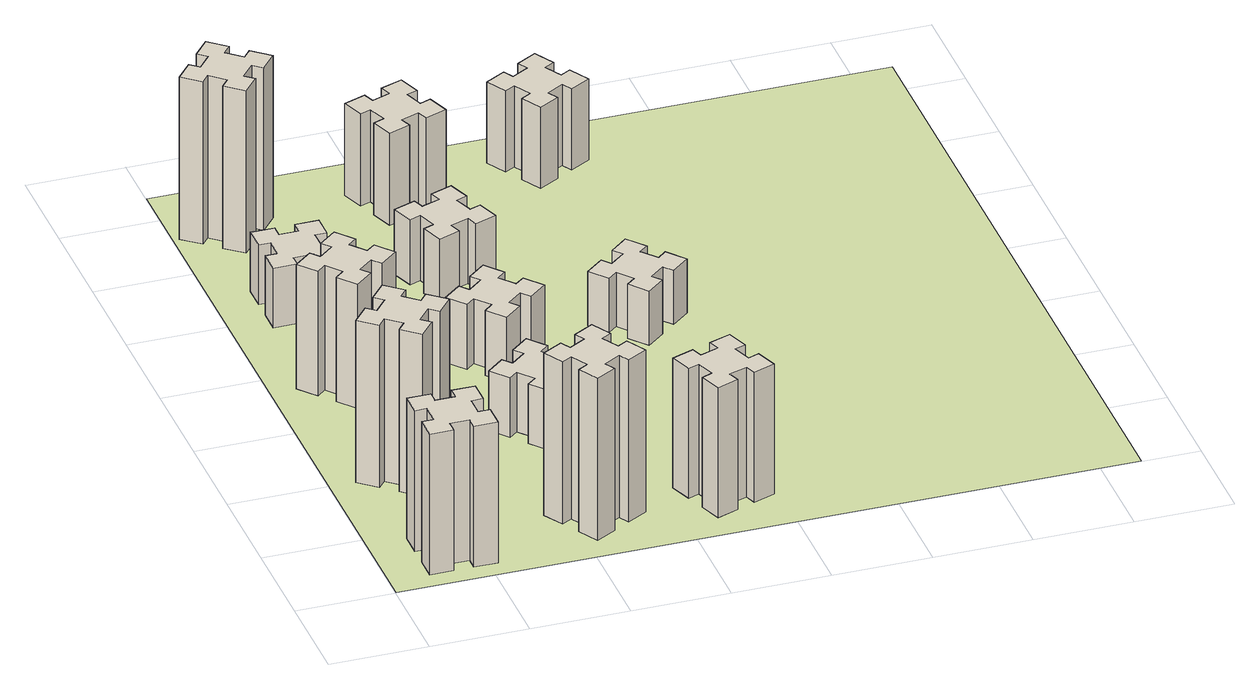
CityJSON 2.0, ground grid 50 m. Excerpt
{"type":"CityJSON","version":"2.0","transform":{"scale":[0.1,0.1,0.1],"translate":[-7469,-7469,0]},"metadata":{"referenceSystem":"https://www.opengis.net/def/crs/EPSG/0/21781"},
"CityObjects":{
"building1":{"type":"Building","attributes":{"class":"1000","function":"1000","usage":"1000","yearOfConstruction":2016,"roofType":"1000","measuredHeight":78,"storeysAboveGround":30,"storeysBelowGround":0},"geometry":[{"type":"Solid","lod":"1","boundaries":[[[[0,1,2,3,4,5,6,7,8,9,10,11,12,13,14,15,16,17,18,19]],[[17,16,20,21]],[[16,15,22,20]],[[15,14,23,22]],[[14,13,24,23]],[[13,12,25,24]],[[12,11,26,25]],[[11,10,27,26]],[[10,9,28,27]],[[9,8,29,28]],[[8,7,30,29]],[[7,6,31,30]],[[6,5,32,31]],[[5,4,33,32]],[[4,3,34,33]],[[3,2,35,34]],[[2,1,36,35]],[[1,0,37,36]],[[0,19,38,37]],[[19,18,39,38]],[[18,17,21,39]],[[24,25,26,27,28,29,30,31,32,33,34,35,36,37,38,39,21,20,22,23]]]]}]},
"building2":{"type":"Building","attributes":{"class":"1000","function":"1000","usage":"1000","yearOfConstruction":2016,"roofType":"1000","measuredHeight":90,"storeysAboveGround":30,"storeysBelowGround":0},"geometry":[{"type":"Solid","lod":"1","boundaries":[[[[40,41,42,43,44,45,46,47,48,49,50,51,52,53,54,55,56,57,58,59]],[[57,56,60,61]],[[56,55,62,60]],[[55,54,63,62]],[[54,53,64,63]],[[53,52,65,64]],[[52,51,66,65]],[[51,50,67,66]],[[50,49,68,67]],[[49,48,69,68]],[[48,47,70,69]],[[47,46,71,70]],[[46,45,72,71]],[[45,44,73,72]],[[44,43,74,73]],[[43,42,75,74]],[[42,41,76,75]],[[41,40,77,76]],[[40,59,78,77]],[[59,58,79,78]],[[58,57,61,79]],[[64,65,66,67,68,69,70,71,72,73,74,75,76,77,78,79,61,60,62,63]]]]}]},
"building3":{"type":"Building","attributes":{"class":"1000","function":"1000","usage":"1000","yearOfConstruction":2016,"roofType":"1000","measuredHeight":69,"storeysAboveGround":30,"storeysBelowGround":0},"geometry":[{"type":"Solid","lod":"1","boundaries":[[[[80,81,82,83,84,85,86,87,88,89,90,91,92,93,94,95,96,97,98,99]],[[97,96,100,101]],[[96,95,102,100]],[[95,94,103,102]],[[94,93,104,103]],[[93,92,105,104]],[[92,91,106,105]],[[91,90,107,106]],[[90,89,108,107]],[[89,88,109,108]],[[88,87,110,109]],[[87,86,111,110]],[[86,85,112,111]],[[85,84,113,112]],[[84,83,114,113]],[[83,82,115,114]],[[82,81,116,115]],[[81,80,117,116]],[[80,99,118,117]],[[99,98,119,118]],[[98,97,101,119]],[[104,105,106,107,108,109,110,111,112,113,114,115,116,117,118,119,101,100,102,103]]]]}]},
"building4":{"type":"Building","attributes":{"class":"1000","function":"1000","usage":"1000","yearOfConstruction":2016,"roofType":"1000","measuredHeight":33,"storeysAboveGround":30,"storeysBelowGround":0},"geometry":[{"type":"Solid","lod":"1","boundaries":[[[[120,121,122,123,124,125,126,127,128,129,130,131,132,133,134,135,136,137,138,139]],[[137,136,140,141]],[[136,135,142,140]],[[135,134,143,142]],[[134,133,144,143]],[[133,132,145,144]],[[132,131,146,145]],[[131,130,147,146]],[[130,129,148,147]],[[129,128,149,148]],[[128,127,150,149]],[[127,126,151,150]],[[126,125,152,151]],[[125,124,153,152]],[[124,123,154,153]],[[123,122,155,154]],[[122,121,156,155]],[[121,120,157,156]],[[120,139,158,157]],[[139,138,159,158]],[[138,137,141,159]],[[144,145,146,147,148,149,150,151,152,153,154,155,156,157,158,159,141,140,142,143]]]]}]},
"building5":{"type":"Building","attributes":{"class":"1000","function":"1000","usage":"1000","yearOfConstruction":2016,"roofType":"1000","measuredHeight":90,"storeysAboveGround":30,"storeysBelowGround":0},"geometry":[{"type":"Solid","lod":"1","boundaries":[[[[160,161,162,163,164,165,166,167,168,169,170,171,172,173,174,175,176,177,178,179]],[[177,176,180,181]],[[176,175,182,180]],[[175,174,183,182]],[[174,173,184,183]],[[173,172,185,184]],[[172,171,186,185]],[[171,170,187,186]],[[170,169,188,187]],[[169,168,189,188]],[[168,167,190,189]],[[167,166,191,190]],[[166,165,192,191]],[[165,164,193,192]],[[164,163,194,193]],[[163,162,195,194]],[[162,161,196,195]],[[161,160,197,196]],[[160,179,198,197]],[[179,178,199,198]],[[178,177,181,199]],[[184,185,186,187,188,189,190,191,192,193,194,195,196,197,198,199,181,180,182,183]]]]}]},
"building6":{"type":"Building","attributes":{"class":"1000","function":"1000","usage":"1000","yearOfConstruction":2016,"roofType":"1000","measuredHeight":90,"storeysAboveGround":30,"storeysBelowGround":0},"geometry":[{"type":"Solid","lod":"1","boundaries":[[[[200,201,202,203,204,205,206,207,208,209,210,211,212,213,214,215,216,217,218,219]],[[217,216,220,221]],[[216,215,222,220]],[[215,214,223,222]],[[214,213,224,223]],[[213,212,225,224]],[[212,211,226,225]],[[211,210,227,226]],[[210,209,228,227]],[[209,208,229,228]],[[208,207,230,229]],[[207,206,231,230]],[[206,205,232,231]],[[205,204,233,232]],[[204,203,234,233]],[[203,202,235,234]],[[202,201,236,235]],[[201,200,237,236]],[[200,219,238,237]],[[219,218,239,238]],[[218,217,221,239]],[[224,225,226,227,228,229,230,231,232,233,234,235,236,237,238,239,221,220,222,223]]]]}]},
"building7":{"type":"Building","attributes":{"class":"1000","function":"1000","usage":"1000","yearOfConstruction":2016,"roofType":"1000","measuredHeight":33,"storeysAboveGround":30,"storeysBelowGround":0},"geometry":[{"type":"Solid","lod":"1","boundaries":[[[[240,241,242,243,244,245,246,247,248,249,250,251,252,253,254,255,256,257,258,259]],[[257,256,260,261]],[[256,255,262,260]],[[255,254,263,262]],[[254,253,264,263]],[[253,252,265,264]],[[252,251,266,265]],[[251,250,267,266]],[[250,249,268,267]],[[249,248,269,268]],[[248,247,270,269]],[[247,246,271,270]],[[246,245,272,271]],[[245,244,273,272]],[[244,243,274,273]],[[243,242,275,274]],[[242,241,276,275]],[[241,240,277,276]],[[240,259,278,277]],[[259,258,279,278]],[[258,257,261,279]],[[264,265,266,267,268,269,270,271,272,273,274,275,276,277,278,279,261,260,262,263]]]]}]},
"building8":{"type":"Building","attributes":{"class":"1000","function":"1000","usage":"1000","yearOfConstruction":2016,"roofType":"1000","measuredHeight":36,"storeysAboveGround":30,"storeysBelowGround":0},"geometry":[{"type":"Solid","lod":"1","boundaries":[[[[280,281,282,283,284,285,286,287,288,289,290,291,292,293,294,295,296,297,298,299]],[[297,296,300,301]],[[296,295,302,300]],[[295,294,303,302]],[[294,293,304,303]],[[293,292,305,304]],[[292,291,306,305]],[[291,290,307,306]],[[290,289,308,307]],[[289,288,309,308]],[[288,287,310,309]],[[287,286,311,310]],[[286,285,312,311]],[[285,284,313,312]],[[284,283,314,313]],[[283,282,315,314]],[[282,281,316,315]],[[281,280,317,316]],[[280,299,318,317]],[[299,298,319,318]],[[298,297,301,319]],[[304,305,306,307,308,309,310,311,312,313,314,315,316,317,318,319,301,300,302,303]]]]}]},
"building9":{"type":"Building","attributes":{"class":"1000","function":"1000","usage":"1000","yearOfConstruction":2016,"roofType":"1000","measuredHeight":72,"storeysAboveGround":30,"storeysBelowGround":0},"geometry":[{"type":"Solid","lod":"1","boundaries":[[[[320,321,322,323,324,325,326,327,328,329,330,331,332,333,334,335,336,337,338,339]],[[337,336,340,341]],[[336,335,342,340]],[[335,334,343,342]],[[334,333,344,343]],[[333,332,345,344]],[[332,331,346,345]],[[331,330,347,346]],[[330,329,348,347]],[[329,328,349,348]],[[328,327,350,349]],[[327,326,351,350]],[[326,325,352,351]],[[325,324,353,352]],[[324,323,354,353]],[[323,322,355,354]],[[322,321,356,355]],[[321,320,357,356]],[[320,339,358,357]],[[339,338,359,358]],[[338,337,341,359]],[[344,345,346,347,348,349,350,351,352,353,354,355,356,357,358,359,341,340,342,343]]]]}]},
"building10":{"type":"Building","attributes":{"class":"1000","function":"1000","usage":"1000","yearOfConstruction":2016,"roofType":"1000","measuredHeight":36,"storeysAboveGround":30,"storeysBelowGround":0},"geometry":[{"type":"Solid","lod":"1","boundaries":[[[[360,361,362,363,364,365,366,367,368,369,370,371,372,373,374,375,376,377,378,379]],[[377,376,380,381]],[[376,375,382,380]],[[375,374,383,382]],[[374,373,384,383]],[[373,372,385,384]],[[372,371,386,385]],[[371,370,387,386]],[[370,369,388,387]],[[369,368,389,388]],[[368,367,390,389]],[[367,366,391,390]],[[366,365,392,391]],[[365,364,393,392]],[[364,363,394,393]],[[363,362,395,394]],[[362,361,396,395]],[[361,360,397,396]],[[360,379,398,397]],[[379,378,399,398]],[[378,377,381,399]],[[384,385,386,387,388,389,390,391,392,393,394,395,396,397,398,399,381,380,382,383]]]]}]},
"building11":{"type":"Building","attributes":{"class":"1000","function":"1000","usage":"1000","yearOfConstruction":2016,"roofType":"1000","measuredHeight":51,"storeysAboveGround":30,"storeysBelowGround":0},"geometry":[{"type":"Solid","lod":"1","boundaries":[[[[400,401,402,403,404,405,406,407,408,409,410,411,412,413,414,415,416,417,418,419]],[[417,416,420,421]],[[416,415,422,420]],[[415,414,423,422]],[[414,413,424,423]],[[413,412,425,424]],[[412,411,426,425]],[[411,410,427,426]],[[410,409,428,427]],[[409,408,429,428]],[[408,407,430,429]],[[407,406,431,430]],[[406,405,432,431]],[[405,404,433,432]],[[404,403,434,433]],[[403,402,435,434]],[[402,401,436,435]],[[401,400,437,436]],[[400,419,438,437]],[[419,418,439,438]],[[418,417,421,439]],[[424,425,426,427,428,429,430,431,432,433,434,435,436,437,438,439,421,420,422,423]]]]}]},
"building12":{"type":"Building","attributes":{"class":"1000","function":"1000","usage":"1000","yearOfConstruction":2016,"roofType":"1000","measuredHeight":30,"storeysAboveGround":30,"storeysBelowGround":0},"geometry":[{"type":"Solid","lod":"1","boundaries":[[[[440,441,442,443,444,445,446,447,448,449,450,451,452,453,454,455,456,457,458,459]],[[457,456,460,461]],[[456,455,462,460]],[[455,454,463,462]],[[454,453,464,463]],[[453,452,465,464]],[[452,451,466,465]],[[451,450,467,466]],[[450,449,468,467]],[[449,448,469,468]],[[448,447,470,469]],[[447,446,471,470]],[[446,445,472,471]],[[445,444,473,472]],[[444,443,474,473]],[[443,442,475,474]],[[442,441,476,475]],[[441,440,477,476]],[[440,459,478,477]],[[459,458,479,478]],[[458,457,461,479]],[[464,465,466,467,468,469,470,471,472,473,474,475,476,477,478,479,461,460,462,463]]]]}]},
"building13":{"type":"Building","attributes":{"class":"1000","function":"1000","usage":"1000","yearOfConstruction":2016,"roofType":"1000","measuredHeight":45,"storeysAboveGround":30,"storeysBelowGround":0},"geometry":[{"type":"Solid","lod":"1","boundaries":[[[[480,481,482,483,484,485,486,487,488,489,490,491,492,493,494,495,496,497,498,499]],[[497,496,500,501]],[[496,495,502,500]],[[495,494,503,502]],[[494,493,504,503]],[[493,492,505,504]],[[492,491,506,505]],[[491,490,507,506]],[[490,489,508,507]],[[489,488,509,508]],[[488,487,510,509]],[[487,486,511,510]],[[486,485,512,511]],[[485,484,513,512]],[[484,483,514,513]],[[483,482,515,514]],[[482,481,516,515]],[[481,480,517,516]],[[480,499,518,517]],[[499,498,519,518]],[[498,497,501,519]],[[504,505,506,507,508,509,510,511,512,513,514,515,516,517,518,519,501,500,502,503]]]]}]},
"landuse1":{"type":"LandUse","attributes":{"name":"plot1","function":"1010"},"geometry":[{"type":"MultiSurface","lod":"1","boundaries":[[[520,521,522,523]]]}]}
},
"vertices":[
[265,325,0],[265,225,0],[205,225,0],[205,105,0],[325,105,0],[325,165,0],[425,165,0],[425,105,0],[545,105,0],[545,225,0],[485,225,0],[485,325,0],[545,325,0],[545,445,0],[425,445,0],[425,385,0],[325,385,0],[325,445,0],[205,445,0],[205,325,0],[325,385,780],[325,445,780],[425,385,780],[425,445,780],[545,445,780],[545,325,780],[485,325,780],[485,225,780],[545,225,780],[545,105,780],[425,105,780],[425,165,780],[325,165,780],[325,105,780],[205,105,780],[205,225,780],[265,225,780],[265,325,780],[205,325,780],[205,445,780],
[484,1067,0],[408,1132,0],[446,1178,0],[354,1255,0],[277,1163,0],[323,1124,0],[259,1048,0],[213,1086,0],[136,994,0],[228,917,0],[266,963,0],[343,899,0],[304,853,0],[396,776,0],[473,868,0],[427,906,0],[492,983,0],[538,944,0],[615,1036,0],[523,1113,0],[492,983,900],[538,944,900],[427,906,900],[473,868,900],[396,776,900],[304,853,900],[343,899,900],[266,963,900],[228,917,900],[136,994,900],[213,1086,900],[259,1048,900],[323,1124,900],[277,1163,900],[354,1255,900],[446,1178,900],[408,1132,900],[484,1067,900],[523,1113,900],[615,1036,900],
[492,1888,0],[427,1964,0],[473,2003,0],[396,2095,0],[304,2018,0],[343,1972,0],[266,1907,0],[228,1953,0],[136,1876,0],[213,1784,0],[259,1823,0],[323,1746,0],[277,1708,0],[354,1616,0],[446,1693,0],[408,1739,0],[484,1803,0],[523,1757,0],[615,1834,0],[538,1926,0],[484,1803,690],[523,1757,690],[408,1739,690],[446,1693,690],[354,1616,690],[277,1708,690],[323,1746,690],[259,1823,690],[213,1784,690],[136,1876,690],[228,1953,690],[266,1907,690],[343,1972,690],[304,2018,690],[396,2095,690],[473,2003,690],[427,1964,690],[492,1888,690],[538,1926,690],[615,1834,690],
[485,2545,0],[485,2645,0],[545,2645,0],[545,2765,0],[425,2765,0],[425,2705,0],[325,2705,0],[325,2765,0],[205,2765,0],[205,2645,0],[265,2645,0],[265,2545,0],[205,2545,0],[205,2425,0],[325,2425,0],[325,2485,0],[425,2485,0],[425,2425,0],[545,2425,0],[545,2545,0],[425,2485,330],[425,2425,330],[325,2485,330],[325,2425,330],[205,2425,330],[205,2545,330],[265,2545,330],[265,2645,330],[205,2645,330],[205,2765,330],[325,2765,330],[325,2705,330],[425,2705,330],[425,2765,330],[545,2765,330],[545,2645,330],[485,2645,330],[485,2545,330],[545,2545,330],[545,2425,330],
[1127,255,0],[1214,305,0],[1244,253,0],[1348,313,0],[1288,417,0],[1236,387,0],[1186,474,0],[1238,504,0],[1178,608,0],[1074,548,0],[1104,496,0],[1017,446,0],[987,498,0],[883,438,0],[943,334,0],[995,364,0],[1045,277,0],[993,247,0],[1053,143,0],[1157,203,0],[1045,277,900],[993,247,900],[995,364,900],[943,334,900],[883,438,900],[987,498,900],[1017,446,900],[1104,496,900],[1074,548,900],[1178,608,900],[1238,504,900],[1186,474,900],[1236,387,900],[1288,417,900],[1348,313,900],[1244,253,900],[1214,305,900],[1127,255,900],[1157,203,900],[1053,143,900],
[384,3387,0],[308,3452,0],[346,3498,0],[254,3575,0],[177,3483,0],[223,3444,0],[159,3368,0],[113,3406,0],[36,3314,0],[128,3237,0],[166,3283,0],[243,3219,0],[204,3173,0],[296,3096,0],[373,3188,0],[327,3226,0],[392,3303,0],[438,3264,0],[515,3356,0],[423,3433,0],[392,3303,900],[438,3264,900],[327,3226,900],[373,3188,900],[296,3096,900],[204,3173,900],[243,3219,900],[166,3283,900],[128,3237,900],[36,3314,900],[113,3406,900],[159,3368,900],[223,3444,900],[177,3483,900],[254,3575,900],[346,3498,900],[308,3452,900],[384,3387,900],[423,3433,900],[515,3356,900],
[1083,1332,0],[1006,1267,0],[968,1313,0],[876,1236,0],[953,1144,0],[999,1183,0],[1063,1106,0],[1017,1068,0],[1094,976,0],[1186,1053,0],[1148,1099,0],[1224,1163,0],[1263,1117,0],[1355,1194,0],[1278,1286,0],[1232,1248,0],[1167,1324,0],[1213,1363,0],[1136,1455,0],[1044,1378,0],[1167,1324,330],[1213,1363,330],[1232,1248,330],[1278,1286,330],[1355,1194,330],[1263,1117,330],[1224,1163,330],[1148,1099,330],[1186,1053,330],[1094,976,330],[1017,1068,330],[1063,1106,330],[999,1183,330],[953,1144,330],[876,1236,330],[968,1313,330],[1006,1267,330],[1083,1332,330],[1044,1378,330],[1136,1455,330],
[1083,1972,0],[1006,1907,0],[968,1953,0],[876,1876,0],[953,1784,0],[999,1823,0],[1063,1746,0],[1017,1708,0],[1094,1616,0],[1186,1693,0],[1148,1739,0],[1224,1803,0],[1263,1757,0],[1355,1834,0],[1278,1926,0],[1232,1888,0],[1167,1964,0],[1213,2003,0],[1136,2095,0],[1044,2018,0],[1167,1964,360],[1213,2003,360],[1232,1888,360],[1278,1926,360],[1355,1834,360],[1263,1757,360],[1224,1803,360],[1148,1739,360],[1186,1693,360],[1094,1616,360],[1017,1708,360],[1063,1746,360],[999,1823,360],[953,1784,360],[876,1876,360],[968,1953,360],[1006,1907,360],[1083,1972,360],[1044,2018,360],[1136,2095,360],
[1765,496,0],[1671,462,0],[1650,518,0],[1537,477,0],[1579,364,0],[1635,385,0],[1669,291,0],[1613,270,0],[1654,157,0],[1767,199,0],[1746,255,0],[1840,289,0],[1860,233,0],[1973,274,0],[1932,387,0],[1876,366,0],[1842,460,0],[1898,480,0],[1857,593,0],[1744,552,0],[1842,460,720],[1898,480,720],[1876,366,720],[1932,387,720],[1973,274,720],[1860,233,720],[1840,289,720],[1746,255,720],[1767,199,720],[1654,157,720],[1613,270,720],[1669,291,720],[1635,385,720],[1579,364,720],[1537,477,720],[1650,518,720],[1671,462,720],[1765,496,720],[1744,552,720],[1857,593,720],
[1106,2475,0],[1200,2509,0],[1220,2453,0],[1333,2494,0],[1292,2607,0],[1236,2586,0],[1202,2680,0],[1258,2700,0],[1217,2813,0],[1104,2772,0],[1125,2716,0],[1031,2682,0],[1010,2738,0],[897,2697,0],[939,2584,0],[995,2605,0],[1029,2511,0],[973,2490,0],[1014,2377,0],[1127,2419,0],[1029,2511,360],[973,2490,360],[995,2605,360],[939,2584,360],[897,2697,360],[1010,2738,360],[1031,2682,360],[1125,2716,360],[1104,2772,360],[1217,2813,360],[1258,2700,360],[1202,2680,360],[1236,2586,360],[1292,2607,360],[1333,2494,360],[1220,2453,360],[1200,2509,360],[1106,2475,360],[1127,2419,360],[1014,2377,360],
[1125,3456,0],[1031,3422,0],[1010,3478,0],[897,3437,0],[939,3324,0],[995,3345,0],[1029,3251,0],[973,3230,0],[1014,3117,0],[1127,3159,0],[1106,3215,0],[1200,3249,0],[1220,3193,0],[1333,3234,0],[1292,3347,0],[1236,3326,0],[1202,3420,0],[1258,3440,0],[1217,3553,0],[1104,3512,0],[1202,3420,510],[1258,3440,510],[1236,3326,510],[1292,3347,510],[1333,3234,510],[1220,3193,510],[1200,3249,510],[1106,3215,510],[1127,3159,510],[1014,3117,510],[973,3230,510],[1029,3251,510],[995,3345,510],[939,3324,510],[897,3437,510],[1010,3478,510],[1031,3422,510],[1125,3456,510],[1104,3512,510],[1217,3553,510],
[1972,1988,0],[1907,2064,0],[1953,2103,0],[1876,2195,0],[1784,2118,0],[1823,2072,0],[1746,2007,0],[1708,2053,0],[1616,1976,0],[1693,1884,0],[1739,1923,0],[1803,1846,0],[1757,1808,0],[1834,1716,0],[1926,1793,0],[1888,1839,0],[1964,1903,0],[2003,1857,0],[2095,1934,0],[2018,2026,0],[1964,1903,300],[2003,1857,300],[1888,1839,300],[1926,1793,300],[1834,1716,300],[1757,1808,300],[1803,1846,300],[1739,1923,300],[1693,1884,300],[1616,1976,300],[1708,2053,300],[1746,2007,300],[1823,2072,300],[1784,2118,300],[1876,2195,300],[1953,2103,300],[1907,2064,300],[1972,1988,300],[2018,2026,300],[2095,1934,300],
[1844,3556,0],[1757,3506,0],[1727,3558,0],[1623,3498,0],[1683,3394,0],[1735,3424,0],[1785,3337,0],[1733,3307,0],[1793,3203,0],[1897,3263,0],[1867,3315,0],[1954,3365,0],[1984,3313,0],[2088,3373,0],[2028,3477,0],[1976,3447,0],[1926,3534,0],[1978,3564,0],[1918,3668,0],[1814,3608,0],[1926,3534,450],[1978,3564,450],[1976,3447,450],[2028,3477,450],[2088,3373,450],[1984,3313,450],[1954,3365,450],[1867,3315,450],[1897,3263,450],[1793,3203,450],[1733,3307,450],[1785,3337,450],[1735,3424,450],[1683,3394,450],[1623,3498,450],[1727,3558,450],[1757,3506,450],[1844,3556,450],[1814,3608,450],[1918,3668,450],
[5,3705,0],[3705,3705,0],[3705,5,0],[5,5,0]
]}
